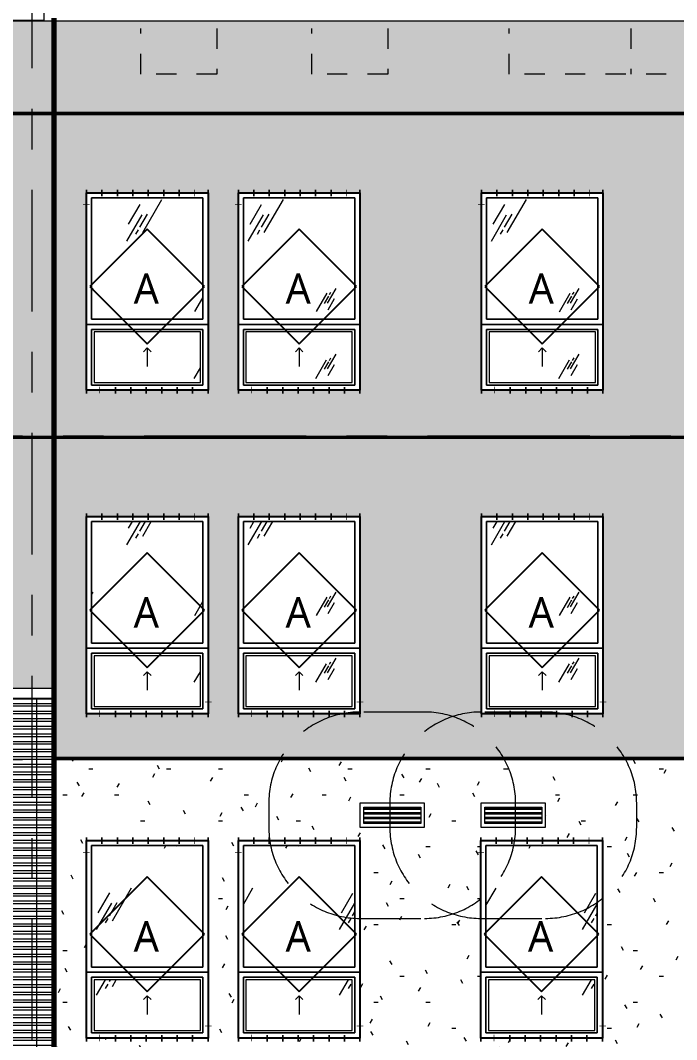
# Model space of a CAD drawing. Header units: inches. Extents: x 6 to 15224, y -733 to 6300.
# Drawn here: x 1717.6 to 1976.8, y 5238.4 to 5640.9 of the extents above; entities that cross this region are included whole.
import ezdxf

# ---------------------------------------------------------------- set-up
doc = ezdxf.new("R2010")
doc.units = ezdxf.units.IN
doc.header["$MEASUREMENT"] = 0
for name, pattern in [('Center 1_2_', [112, 64, -16, 16, -16]), ('Center 3_8_', [96, 48, -16, 16, -16]), ('Dash 1_16_', [16, 8, -8]), ('Dots Space 1_16_', [6, 0, -6]), ('Hidden 3_16_', [36, 24, -12])]:
    doc.linetypes.add(name, pattern=pattern)
for name, color, linetype, lineweight in [('A-DETL', 90, 'Continuous', 13), ('A-FLOR-LEVL', 51, 'Continuous', 13), ('A-GENM', 13, 'Continuous', 18), ('A-GLAZ', 151, 'Continuous', 25), ('A-GLAZ-IDEN', 152, 'Continuous', 25), ('A-GLAZ-SILL', 1, 'Continuous', 18), ('A-WALL', 113, 'Continuous', 25), ('A-WALL-PATT', 111, 'Continuous', 25), ('M-EQPM', 50, 'Continuous', 18), ('M-EQPM-HDLN', 50, 'Hidden 3_16_', 13), ('S-GRID', 1, 'Continuous', 13)]:
    doc.layers.add(name, color=color, linetype=linetype, lineweight=lineweight)
doc.styles.add('Open Sans_5', font='OpenSans-Regular.ttf', dxfattribs={"height": 12})
pattern_1 = [(0, (3669.645, 0), (40.96, 10.24), [1.69, -29.03, 1.69, -29.03, -163.84]), (0, (3669.645, 0), (40.96, 10.24), [-61.44, 1.69, -59.75, 1.69, -29.03, -71.68]), (0, (3669.645, 0), (40.96, 10.24), [-153.6, 1.69, -18.79, 1.69, -49.51]), (120, (3685.005, 5.12), (-29.3481, 30.3524), [1.69, -29.03, 1.69, -29.03, -163.84]), (120, (3685.005, 5.12), (-29.3481, 30.3524), [-61.44, 1.69, -59.75, 1.69, -29.03, -71.68]), (120, (3685.005, 5.12), (-29.3481, 30.3524), [-153.6, 1.69, -18.79, 1.69, -49.51]), (240, (3690.125, 25.6), (-11.6119, -40.5924), [1.69, -29.03, 1.69, -29.03, -163.84]), (240, (3690.125, 25.6), (-11.6119, -40.5924), [-61.44, 1.69, -59.75, 1.69, -29.03, -71.68]), (240, (3690.125, 25.6), (-11.6119, -40.5924), [-153.6, 1.69, -18.79, 1.69, -49.51])]
pattern_2 = [(0, (3669.6447, 0), (5.12, 1.28), [0.16896, -3.671, 0.16896, -3.671, -20.48]), (0, (3669.6447, 0), (5.12, 1.28), [-7.68, 0.16896, -7.511, 0.16896, -3.671, -8.96]), (0, (3669.6447, 0), (5.12, 1.28), [-19.2, 0.16896, -2.391, 0.16896, -6.231]), (120, (3671.5647, 0.64), (-3.66851252, 3.79405007), [0.16896, -3.671, 0.16896, -3.671, -20.48]), (120, (3671.5647, 0.64), (-3.66851252, 3.79405007), [-7.68, 0.16896, -7.511, 0.16896, -3.671, -8.96]), (120, (3671.5647, 0.64), (-3.66851252, 3.79405007), [-19.2, 0.16896, -2.391, 0.16896, -6.231]), (240, (3672.2047, 3.2), (-1.45148748, -5.07405007), [0.16896, -3.671, 0.16896, -3.671, -20.48]), (240, (3672.2047, 3.2), (-1.45148748, -5.07405007), [-7.68, 0.16896, -7.511, 0.16896, -3.671, -8.96]), (240, (3672.2047, 3.2), (-1.45148748, -5.07405007), [-19.2, 0.16896, -2.391, 0.16896, -6.231])]

# ---------------------------------------------------------------- blocks, each defined once
blk = doc.blocks.new('1-2 WD Adaptive - 4-0_x6_-6_-12420703-WEST ELEVATION')
at = {"layer": 'A-GLAZ', "lineweight": 13}
h = blk.add_hatch(dxfattribs=at)
h.set_pattern_fill('FP_20', color=256, style=0, pattern_type=2)
h.set_pattern_definition([(59.808, (-3088.003, 5560.681), (144.0017, 239.99866), [9, -754.581]), (59.808, (-3088.737, 5554.068), (144.0017, 239.99866), [12, -751.581]), (59.808, (-3083.552, 5559.498), (144.0017, 239.99866), [6, -757.581]), (59.808, (-3085.141, 5556.719), (144.0017, 239.99866), [2, -761.581]), (59.808, (-3082.446, 5557.473), (144.0017, 239.99866), [15, -748.581]), (59.808, (-3057.028, 5527.279), (144.0017, 239.99866), [5.063, -758.519]), (59.808, (-3057.469, 5529.543), (144.0017, 239.99866), [6.75, -756.831]), (59.808, (-3058.678, 5529.4), (144.0017, 239.99866), [3.375, -760.206]), (59.808, (-3056.647, 5532.904), (144.0017, 239.99866), [1.125, -762.456]), (59.808, (-3061.861, 5526.172), (144.0017, 239.99866), [8.437, -755.144])])
h.paths.add_polyline_path([(-3092.03, 5522.87), (-3073.5, 5522.87), (-3073.5, 5570.87), (-3117.5, 5570.87), (-3117.5, 5522.87)])
at = {"layer": 'A-GLAZ-SILL', "lineweight": 13}
h = blk.add_hatch(dxfattribs=at)
h.set_pattern_fill('FP_19', color=256, style=0, pattern_type=2)
h.set_pattern_definition([(59.808, (-3088.003, 5534.681), (144.0017, 239.99866), [9, -754.581]), (59.808, (-3088.737, 5528.068), (144.0017, 239.99866), [12, -751.581]), (59.808, (-3083.552, 5533.498), (144.0017, 239.99866), [6, -757.581]), (59.808, (-3085.141, 5530.719), (144.0017, 239.99866), [2, -761.581]), (59.808, (-3082.446, 5531.473), (144.0017, 239.99866), [15, -748.581]), (59.808, (-3057.028, 5501.279), (144.0017, 239.99866), [5.063, -758.519]), (59.808, (-3057.469, 5503.543), (144.0017, 239.99866), [6.75, -756.831]), (59.808, (-3058.678, 5503.4), (144.0017, 239.99866), [3.375, -760.206]), (59.808, (-3056.647, 5506.904), (144.0017, 239.99866), [1.125, -762.456]), (59.808, (-3061.861, 5500.172), (144.0017, 239.99866), [8.438, -755.144])])
h.paths.add_polyline_path([(-3096.5, 5497.87), (-3074.5, 5497.87), (-3074.5, 5517.87), (-3116.5, 5517.87), (-3116.5, 5497.87)])
at = {"layer": 'A-GLAZ', "lineweight": 13}
for p, q in [((-3119.5, 5572.87), (-3071.5, 5572.87)), ((-3119.5, 5494.87), (-3119.5, 5572.87)), ((-3071.5, 5572.87), (-3071.5, 5494.87)), ((-3073.5, 5570.87), (-3117.5, 5570.87)), ((-3117.5, 5570.87), (-3117.5, 5522.87)), ((-3073.5, 5522.87), (-3073.5, 5570.87)), ((-3119.5, 5520.87), (-3071.5, 5520.87)), ((-3071.5, 5520.87), (-3119.5, 5520.87)), ((-3117.5, 5522.87), (-3073.5, 5522.87)), ((-3073.5, 5518.87), (-3117.5, 5518.87)), ((-3117.5, 5518.87), (-3117.5, 5496.87)), ((-3073.5, 5496.87), (-3073.5, 5518.87)), ((-3117.5, 5496.87), (-3073.5, 5496.87)), ((-3071.5, 5494.87), (-3119.5, 5494.87))]:
    blk.add_line(p, q, dxfattribs=at)
at = {"layer": 'A-GLAZ', "linetype": 'Hidden 3_16_', "lineweight": 13}
for q in [(-3097, 5510.04), (-3094, 5510.04), (-3095.5, 5504.21)]:
    blk.add_line((-3095.5, 5511.54), q, dxfattribs=at)
at = {"layer": 'A-GLAZ-SILL'}
for p, q in [((-3117.5, 5570.87), (-3073.5, 5570.87)), ((-3117.5, 5522.87), (-3117.5, 5570.87)), ((-3073.5, 5570.87), (-3117.5, 5570.87)), ((-3117.5, 5570.87), (-3117.5, 5522.87)), ((-3073.5, 5570.87), (-3073.5, 5522.87)), ((-3073.5, 5522.87), (-3073.5, 5570.87)), ((-3073.5, 5522.87), (-3117.5, 5522.87)), ((-3117.5, 5522.87), (-3073.5, 5522.87)), ((-3117.5, 5518.87), (-3073.5, 5518.87)), ((-3117.5, 5496.87), (-3117.5, 5518.87)), ((-3073.5, 5518.87), (-3117.5, 5518.87)), ((-3117.5, 5518.87), (-3117.5, 5496.87)), ((-3074.5, 5517.87), (-3116.5, 5517.87)), ((-3116.5, 5517.87), (-3116.5, 5497.87)), ((-3074.5, 5497.87), (-3074.5, 5517.87)), ((-3073.5, 5518.87), (-3073.5, 5496.87)), ((-3073.5, 5496.87), (-3073.5, 5518.87)), ((-3073.5, 5496.87), (-3117.5, 5496.87)), ((-3117.5, 5496.87), (-3073.5, 5496.87)), ((-3116.5, 5497.87), (-3074.5, 5497.87))]:
    blk.add_line(p, q, dxfattribs=at)
blk = doc.blocks.new('1-2 WD Adaptive - 4-0_x6_-6_-12420691-WEST ELEVATION')
at = {"layer": 'A-GLAZ', "lineweight": 13}
h = blk.add_hatch(dxfattribs=at)
h.set_pattern_fill('FP_25', color=256, style=0, pattern_type=2)
h.set_pattern_definition([(59.808, (-3436.003, 5168.806), (144.0017, 239.99866), [9, -754.581]), (59.808, (-3436.737, 5162.193), (144.0017, 239.99866), [12, -751.581]), (59.808, (-3431.552, 5167.623), (144.0017, 239.99866), [6, -757.581]), (59.808, (-3433.141, 5164.844), (144.0017, 239.99866), [2, -761.581]), (59.808, (-3430.446, 5165.598), (144.0017, 239.99866), [15, -748.581]), (59.808, (-3405.028, 5135.404), (144.0017, 239.99866), [5.063, -758.519]), (59.808, (-3405.469, 5137.668), (144.0017, 239.99866), [6.75, -756.831]), (59.808, (-3406.678, 5137.525), (144.0017, 239.99866), [3.375, -760.206]), (59.808, (-3404.647, 5141.029), (144.0017, 239.99866), [1.125, -762.456]), (59.808, (-3409.861, 5134.297), (144.0017, 239.99866), [8.437, -755.144])])
h.paths.add_polyline_path([(-3426.89, 5131), (-3421.5, 5131), (-3421.5, 5179), (-3465.5, 5179), (-3465.5, 5131), (-3460.37, 5131)])
at = {"layer": 'A-GLAZ-SILL', "lineweight": 13}
h = blk.add_hatch(dxfattribs=at)
h.set_pattern_fill('FP_24', color=256, style=0, pattern_type=2)
h.set_pattern_definition([(59.808, (-3436.003, 5142.806), (144.0017, 239.99866), [9, -754.581]), (59.808, (-3436.737, 5136.193), (144.0017, 239.99866), [12, -751.581]), (59.808, (-3431.552, 5141.623), (144.0017, 239.99866), [6, -757.581]), (59.808, (-3433.141, 5138.844), (144.0017, 239.99866), [2, -761.581]), (59.808, (-3430.446, 5139.598), (144.0017, 239.99866), [15, -748.581]), (59.808, (-3405.028, 5109.404), (144.0017, 239.99866), [5.063, -758.519]), (59.808, (-3405.469, 5111.668), (144.0017, 239.99866), [6.75, -756.831]), (59.808, (-3406.678, 5111.525), (144.0017, 239.99866), [3.375, -760.206]), (59.808, (-3404.647, 5115.029), (144.0017, 239.99866), [1.125, -762.456]), (59.808, (-3409.861, 5108.297), (144.0017, 239.99866), [8.438, -755.144])])
h.paths.add_polyline_path([(-3460.37, 5106), (-3422.5, 5106), (-3422.5, 5126), (-3464.5, 5126), (-3464.5, 5106)])
at = {"layer": 'A-GLAZ', "lineweight": 13}
for p, q in [((-3467.5, 5181), (-3419.5, 5181)), ((-3467.5, 5103), (-3467.5, 5181)), ((-3419.5, 5181), (-3419.5, 5103)), ((-3421.5, 5179), (-3465.5, 5179)), ((-3465.5, 5179), (-3465.5, 5131)), ((-3421.5, 5131), (-3421.5, 5179)), ((-3467.5, 5129), (-3419.5, 5129)), ((-3419.5, 5129), (-3467.5, 5129)), ((-3465.5, 5131), (-3421.5, 5131)), ((-3421.5, 5127), (-3465.5, 5127)), ((-3465.5, 5127), (-3465.5, 5105)), ((-3421.5, 5105), (-3421.5, 5127)), ((-3465.5, 5105), (-3421.5, 5105)), ((-3419.5, 5103), (-3467.5, 5103))]:
    blk.add_line(p, q, dxfattribs=at)
at = {"layer": 'A-GLAZ', "linetype": 'Hidden 3_16_', "lineweight": 13}
for q in [(-3445, 5118.17), (-3442, 5118.17), (-3443.5, 5112.33)]:
    blk.add_line((-3443.5, 5119.67), q, dxfattribs=at)
at = {"layer": 'A-GLAZ-SILL'}
for p, q in [((-3465.5, 5179), (-3421.5, 5179)), ((-3465.5, 5131), (-3465.5, 5179)), ((-3421.5, 5179), (-3465.5, 5179)), ((-3465.5, 5179), (-3465.5, 5131)), ((-3421.5, 5179), (-3421.5, 5131)), ((-3421.5, 5131), (-3421.5, 5179)), ((-3421.5, 5131), (-3465.5, 5131)), ((-3465.5, 5131), (-3421.5, 5131)), ((-3465.5, 5127), (-3421.5, 5127)), ((-3465.5, 5105), (-3465.5, 5127)), ((-3421.5, 5127), (-3465.5, 5127)), ((-3465.5, 5127), (-3465.5, 5105)), ((-3422.5, 5126), (-3464.5, 5126)), ((-3464.5, 5126), (-3464.5, 5106)), ((-3422.5, 5106), (-3422.5, 5126)), ((-3421.5, 5127), (-3421.5, 5105)), ((-3421.5, 5105), (-3421.5, 5127)), ((-3421.5, 5105), (-3465.5, 5105)), ((-3465.5, 5105), (-3421.5, 5105)), ((-3464.5, 5106), (-3422.5, 5106))]:
    blk.add_line(p, q, dxfattribs=at)
blk = doc.blocks.new('ME Louvers w Trim-AM - 24_ x 8_-17810048-WEST ELEVATION')
at = {"layer": 'A-GENM', "lineweight": 13}
for p, q in [((-3418, 5329.75), (-3395.5, 5329.75)), ((-3418, 5329.43), (-3395.5, 5329.43)), ((-3418, 5328.05), (-3395.5, 5328.05)), ((-3418, 5327.95), (-3395.5, 5327.95)), ((-3418, 5327.9), (-3395.5, 5327.9)), ((-3418, 5327.58), (-3395.5, 5327.58)), ((-3418, 5326.2), (-3395.5, 5326.2)), ((-3418, 5326.1), (-3395.5, 5326.1)), ((-3418, 5326.05), (-3395.5, 5326.05)), ((-3418, 5325.73), (-3395.5, 5325.73)), ((-3418, 5324.35), (-3395.5, 5324.35)), ((-3418, 5324.25), (-3395.5, 5324.25))]:
    blk.add_line(p, q, dxfattribs=at)
at = {"layer": 'M-EQPM'}
for p, q in [((-3394, 5331.75), (-3419.5, 5331.75)), ((-3419.5, 5331.75), (-3419.5, 5322.25)), ((-3418, 5323.75), (-3418, 5330.25)), ((-3418, 5330.25), (-3395.5, 5330.25)), ((-3395.5, 5330.25), (-3395.5, 5323.75)), ((-3394, 5322.25), (-3394, 5331.75)), ((-3419.5, 5322.25), (-3394, 5322.25)), ((-3395.5, 5323.75), (-3418, 5323.75))]:
    blk.add_line(p, q, dxfattribs=at)
at = {"layer": 'M-EQPM-HDLN'}
for p, q in [((-3394, 5367.75), (-3419.5, 5367.75)), ((-3455.5, 5331.75), (-3455.5, 5322.25)), ((-3358, 5322.25), (-3358, 5331.75)), ((-3419.5, 5286.25), (-3394, 5286.25))]:
    blk.add_line(p, q, dxfattribs=at)
for centre, start, end in [((-3419.5, 5331.75), 90, 180), ((-3394, 5331.75), 0, 90), ((-3419.5, 5322.25), 180, 270), ((-3394, 5322.25), 270, 0)]:
    blk.add_arc(centre, 36, start, end, dxfattribs=at)
blk = doc.blocks.new('ME Louvers w Trim-AM - 24_ x 8_-17809685-WEST ELEVATION')
at = {"layer": 'A-GENM', "lineweight": 13}
for p, q in [((-3370.19, 5329.75), (-3347.69, 5329.75)), ((-3370.19, 5329.43), (-3347.69, 5329.43)), ((-3370.19, 5328.05), (-3347.69, 5328.05)), ((-3370.19, 5327.95), (-3347.69, 5327.95)), ((-3370.19, 5327.9), (-3347.69, 5327.9)), ((-3370.19, 5327.58), (-3347.69, 5327.58)), ((-3370.19, 5326.2), (-3347.69, 5326.2)), ((-3370.19, 5326.1), (-3347.69, 5326.1)), ((-3370.19, 5326.05), (-3347.69, 5326.05)), ((-3370.19, 5325.73), (-3347.69, 5325.73)), ((-3370.19, 5324.35), (-3347.69, 5324.35)), ((-3370.19, 5324.25), (-3347.69, 5324.25))]:
    blk.add_line(p, q, dxfattribs=at)
at = {"layer": 'M-EQPM'}
for p, q in [((-3346.19, 5331.75), (-3371.69, 5331.75)), ((-3371.69, 5331.75), (-3371.69, 5322.25)), ((-3370.19, 5323.75), (-3370.19, 5330.25)), ((-3370.19, 5330.25), (-3347.69, 5330.25)), ((-3347.69, 5330.25), (-3347.69, 5323.75)), ((-3346.19, 5322.25), (-3346.19, 5331.75)), ((-3371.69, 5322.25), (-3346.19, 5322.25)), ((-3347.69, 5323.75), (-3370.19, 5323.75))]:
    blk.add_line(p, q, dxfattribs=at)
at = {"layer": 'M-EQPM-HDLN'}
for p, q in [((-3346.19, 5367.75), (-3371.69, 5367.75)), ((-3407.69, 5331.75), (-3407.69, 5322.25)), ((-3310.19, 5322.25), (-3310.19, 5331.75)), ((-3371.69, 5286.25), (-3346.19, 5286.25))]:
    blk.add_line(p, q, dxfattribs=at)
for centre, start, end in [((-3371.69, 5331.75), 90, 180), ((-3346.19, 5331.75), 0, 90), ((-3371.69, 5322.25), 180, 270), ((-3346.19, 5322.25), 270, 0)]:
    blk.add_arc(centre, 36, start, end, dxfattribs=at)
blk = doc.blocks.new('TAG Window-AM - Standard-51685-WEST ELEVATION')
at = {"layer": 'A-GLAZ-IDEN'}
for p, q in [((-3095.5, 5558.5), (-3118.13, 5535.88)), ((-3072.87, 5535.88), (-3095.5, 5558.5)), ((-3118.13, 5535.88), (-3095.5, 5513.25)), ((-3095.5, 5513.25), (-3072.87, 5535.88))]:
    blk.add_line(p, q, dxfattribs=at)

msp = doc.modelspace()

# ---------------------------------------------------------------- hatches: boundary and pattern name
at = {"layer": 'A-WALL-PATT', "lineweight": 13}
h = msp.add_hatch(dxfattribs=at)
h.set_pattern_fill('FP_17', color=256, style=0, pattern_type=2)
h.set_pattern_definition(pattern_2)
h.paths.add_polyline_path([(1727.08270793, 5604.5), (1730.85916239, 5604.5), (1730.85916239, 5640.75), (1445.85916239, 5640.75), (1445.85916239, 5604.5), (1710.33979127, 5604.5)])
h = msp.add_hatch(dxfattribs=at)
h.set_pattern_fill('FP_13', color=256, style=0, pattern_type=2)
h.set_pattern_definition(pattern_1)
h.paths.add_polyline_path([(1730.85916239, 5604.5), (2474.89041239, 5604.5), (2474.89041239, 5640.75), (1730.85916239, 5640.75), (1730.85916239, 5610.97227351)])
h.paths.add_polyline_path([(3518.57479127, 5604.5), (3542.51541239, 5604.5), (3542.51541239, 5640.75), (3351.85916239, 5640.75), (3351.85916239, 5604.5), (3485.08895793, 5604.5)])
h.paths.add_polyline_path([(3351.10916239, 5604.5), (3351.10916239, 5640.75), (2475.64041239, 5640.75), (2475.64041239, 5604.5), (3317.65979127, 5604.5)])
h = msp.add_hatch(dxfattribs=at)
h.set_pattern_fill('FP_17', color=256, style=0, pattern_type=2)
h.set_pattern_definition(pattern_2)
h.paths.add_polyline_path([(1731.85916239, 5603.75), (3543.26541239, 5603.75), (3543.26541239, 5640.75), (3542.51541239, 5640.75), (3542.51541239, 5604.5), (3351.85916239, 5604.5), (3351.85916239, 5640.75), (3351.10916239, 5640.75), (3351.10916239, 5604.5), (2475.64041239, 5604.50075703), (2475.64041239, 5640.75), (2474.89041239, 5640.75), (2474.89041239, 5604.5), (1731.85916239, 5604.5), (1731.85916239, 5603.82233826)])
h = msp.add_hatch(dxfattribs=at)
h.set_pattern_fill('FP_17', color=256, style=0, pattern_type=2)
h.set_pattern_definition(pattern_2)
h.paths.add_polyline_path([(1450.17166239, 5476.625), (1730.85916239, 5476.625), (1730.85916239, 5603.75), (1445.85916239, 5603.75), (1445.85916239, 5476.625)])
h.paths.add_polyline_path([(1518.67166239, 5494.875), (1518.67166239, 5572.875), (1548.67166239, 5572.875), (1548.67166239, 5494.875)])
h.paths.add_polyline_path([(1632.92166239, 5586.125), (1607.42166239, 5586.125), (1607.42166239, 5595.625), (1632.92166239, 5595.625), (1632.92166239, 5586.875)])
h = msp.add_hatch(dxfattribs=at)
h.set_pattern_fill('FP_17', color=256, style=0, pattern_type=2)
h.set_pattern_definition(pattern_2)
h.paths.add_polyline_path([(1730.85916239, 5603.75), (1730.85916239, 5604.5), (1446.85916239, 5604.5), (1446.85916239, 5603.75), (1727.08270793, 5603.75)])
h = msp.add_hatch(dxfattribs=at)
h.set_pattern_fill('FP_13', color=256, style=0, pattern_type=2)
h.set_pattern_definition(pattern_1)
h.paths.add_polyline_path([(2212.62729127, 5476.625), (2474.89041239, 5476.625), (2474.89041239, 5603.75), (1730.85916239, 5603.73139556), (1730.85916239, 5476.625), (2179.14145793, 5476.625)])
h.paths.add_polyline_path([(2513.99979127, 5476.625), (3351.10916239, 5476.625), (3351.10916239, 5603.75), (2475.64041239, 5603.75), (2475.64041239, 5476.625), (2480.51395793, 5476.625)])
h.paths.add_polyline_path([(3418.11729127, 5476.625), (3542.51541239, 5476.625), (3542.51541239, 5603.75), (3351.85916239, 5603.75), (3351.85916239, 5476.625), (3384.63145793, 5476.625)])
h.paths.add_polyline_path([(3255.17166239, 5494.875), (3207.17166239, 5494.875), (3207.17166239, 5572.875), (3255.17166239, 5572.875), (3255.17166239, 5507.58327351)])
h.paths.add_polyline_path([(3267.17166239, 5494.875), (3267.17166239, 5572.875), (3315.17166239, 5572.875), (3315.17166239, 5494.875), (3284.17395793, 5494.875)])
h.paths.add_polyline_path([(2547.17166239, 5494.875), (2499.17166239, 5494.875), (2499.17166239, 5572.875), (2547.17166239, 5572.875), (2547.17166239, 5503.96836687)])
h.paths.add_polyline_path([(2607.17166239, 5494.875), (2607.17166239, 5572.875), (2655.17166239, 5572.875), (2655.17166239, 5494.875), (2614.45729127, 5494.875)])
h.paths.add_polyline_path([(2283.17166239, 5494.875), (2235.17166239, 5494.875), (2235.17166239, 5572.875), (2283.17166239, 5572.875), (2283.17166239, 5496.09357068)])
h.paths.add_polyline_path([(2714.91479127, 5494.875), (2667.17166239, 5494.875), (2667.17166239, 5572.875), (2715.17166239, 5572.875), (2715.17166239, 5494.875)])
h.paths.add_polyline_path([(1947.67166239, 5494.875), (1899.67166239, 5494.875), (1899.67166239, 5572.875), (1947.67166239, 5572.875), (1947.67166239, 5507.58327351)])
h.paths.add_polyline_path([(2403.17166239, 5494.875), (2403.17166239, 5572.875), (2451.17166239, 5572.875), (2451.17166239, 5494.875), (2413.54229127, 5494.875)])
h.paths.add_polyline_path([(2343.17166239, 5494.875), (2295.17166239, 5494.875), (2295.17166239, 5572.875), (2343.17166239, 5572.875), (2343.17166239, 5507.58327351)])
h.paths.add_polyline_path([(1777.31145793, 5494.875), (1743.67166239, 5494.875), (1743.67166239, 5572.875), (1791.67166239, 5572.875), (1791.67166239, 5494.875)])
h.paths.add_polyline_path([(2775.17166239, 5494.875), (2775.17166239, 5572.875), (2823.17166239, 5572.875), (2823.17166239, 5494.875), (2781.88645793, 5494.875)])
h.paths.add_polyline_path([(1851.67166239, 5494.875), (1803.67166239, 5494.875), (1803.67166239, 5572.875), (1851.67166239, 5572.875), (1851.67166239, 5494.98074363)])
h.paths.add_polyline_path([(3087.67166239, 5494.875), (3087.67166239, 5572.875), (3135.67166239, 5572.875), (3135.67166239, 5494.875), (3116.74479127, 5494.875)])
h.paths.add_polyline_path([(2914.10916239, 5494.875), (2895.67166239, 5494.875), (2895.67166239, 5572.875), (2943.67166239, 5572.875), (2943.67166239, 5494.875), (2915.82979127, 5494.875)])
h.paths.add_polyline_path([(3483.17166239, 5494.875), (3483.17166239, 5572.875), (3531.17166239, 5572.875), (3531.17166239, 5494.875), (3485.08895793, 5494.875)])
h.paths.add_polyline_path([(3418.11729127, 5494.875), (3387.17166239, 5494.875), (3387.17166239, 5572.875), (3435.17166239, 5572.875), (3435.17166239, 5494.875)])
h.paths.add_polyline_path([(3039.67166239, 5494.875), (2991.67166239, 5494.875), (2991.67166239, 5572.875), (3039.67166239, 5572.875), (3039.67166239, 5501.43561709)])
h.paths.add_polyline_path([(1983.67166239, 5494.875), (1983.67166239, 5572.875), (2031.67166239, 5572.875), (2031.67166239, 5494.875)])
h.paths.add_polyline_path([(2091.67166239, 5494.875), (2091.67166239, 5572.875), (2139.67166239, 5572.875), (2139.67166239, 5494.875), (2112.16979127, 5494.875)])
h.paths.add_polyline_path([(2199.67166239, 5494.875), (2151.67166239, 5494.875), (2151.67166239, 5572.875), (2199.67166239, 5572.875), (2199.67166239, 5507.58327351)])
h = msp.add_hatch(dxfattribs=at)
h.set_pattern_fill('FP_17', color=256, style=0, pattern_type=2)
h.set_pattern_definition(pattern_2)
h.paths.add_polyline_path([(1733.17166239, 5475.875), (3543.26541239, 5475.875), (3543.26541239, 5603.75), (3542.51541239, 5603.75), (3542.51541239, 5476.625), (3351.85916239, 5476.625), (3351.85916239, 5603.75), (3351.10916239, 5603.75), (3351.10916239, 5476.625), (2475.64041239, 5476.62575703), (2475.64041239, 5603.75), (2474.89041239, 5603.75), (2474.89041239, 5476.625), (1731.85916239, 5476.625), (1731.85916239, 5475.875), (1733.06088395, 5475.875)])
h = msp.add_hatch(dxfattribs=at)
h.set_pattern_fill('FP_17', color=256, style=0, pattern_type=2)
h.set_pattern_definition(pattern_2)
h.paths.add_polyline_path([(1488.85916239, 5377), (1488.85916239, 5445), (1548.85916239, 5445), (1548.85916239, 5377), (1730.85916239, 5377), (1730.85916239, 5475.875), (1445.85916239, 5475.875), (1445.85916239, 5377), (1458.40082906, 5377)])
h.paths.add_polyline_path([(1608.92166239, 5458.25), (1607.42166239, 5458.25), (1607.42166239, 5467.75), (1632.92166239, 5467.75), (1632.92166239, 5458.25), (1631.42166239, 5458.25)])
h = msp.add_hatch(dxfattribs=at)
h.set_pattern_fill('FP_17', color=256, style=0, pattern_type=2)
h.set_pattern_definition(pattern_2)
h.paths.add_polyline_path([(1730.85916239, 5475.875), (1730.85916239, 5476.625), (1446.85916239, 5476.625), (1446.85916239, 5475.875), (1727.08270793, 5475.875)])
h = msp.add_hatch(dxfattribs=at)
h.set_pattern_fill('FP_13', color=256, style=0, pattern_type=2)
h.set_pattern_definition(pattern_1)
h.paths.add_polyline_path([(1730.85916239, 5349.75), (2384.04666239, 5349.75), (2384.04666239, 5377), (2403.17166239, 5377), (2403.17166239, 5445), (2451.17166239, 5445), (2451.17166239, 5377), (2474.89041239, 5377), (2474.89041239, 5475.875), (1730.85916239, 5475.875), (1730.85916239, 5352.49977351)])
h.paths.add_polyline_path([(2139.67166239, 5367), (2091.67166239, 5367), (2091.67166239, 5445), (2139.67166239, 5445), (2139.67166239, 5369.73127351)])
h.paths.add_polyline_path([(2274.35916239, 5367), (2235.17166239, 5367), (2235.17166239, 5445), (2283.17166239, 5445), (2283.17166239, 5367), (2279.59895793, 5367)])
h.paths.add_polyline_path([(1851.67166239, 5367), (1803.67166239, 5367), (1803.67166239, 5445), (1851.67166239, 5445), (1851.67166239, 5367.10574363)])
h.paths.add_polyline_path([(1777.31145793, 5367), (1743.67166239, 5367), (1743.67166239, 5445), (1791.67166239, 5445), (1791.67166239, 5367)])
h.paths.add_polyline_path([(1911.25479127, 5367), (1899.67166239, 5367), (1899.67166239, 5445), (1947.67166239, 5445), (1947.67166239, 5367), (1944.7406246, 5367)])
h.paths.add_polyline_path([(2295.17166239, 5367), (2295.17166239, 5445), (2343.17166239, 5445), (2343.17166239, 5367), (2296.3418746, 5367)])
h.paths.add_polyline_path([(2151.67166239, 5367), (2151.67166239, 5445), (2199.67166239, 5445), (2199.67166239, 5367), (2179.14145793, 5367)])
h.paths.add_polyline_path([(1983.67166239, 5367), (1983.67166239, 5445), (2031.67166239, 5445), (2031.67166239, 5367)])
h.paths.add_polyline_path([(3387.17166239, 5377), (3387.17166239, 5445), (3435.17166239, 5445), (3435.17166239, 5377), (3483.17166239, 5377), (3483.17166239, 5445), (3531.17166239, 5445), (3531.17166239, 5377), (3542.51541239, 5377), (3542.51541239, 5475.875), (3351.85916239, 5475.875), (3351.85916239, 5377), (3384.63145793, 5377)])
h.paths.add_polyline_path([(2848.8581246, 5377), (2895.67166239, 5377), (2895.67166239, 5445), (2943.67166239, 5445), (2943.67166239, 5377), (2991.67166239, 5377), (2991.67166239, 5445), (3039.67166239, 5445), (3039.67166239, 5377), (3087.67166239, 5377), (3087.67166239, 5445), (3135.67166239, 5445), (3135.67166239, 5377), (3207.17166239, 5377), (3207.17166239, 5445), (3255.17166239, 5445), (3255.17166239, 5377), (3267.17166239, 5377), (3267.17166239, 5445), (3315.17166239, 5445), (3315.17166239, 5377), (3351.10916239, 5377), (3351.10916239, 5475.875), (2475.64041239, 5475.875), (2475.64041239, 5377), (2499.17166239, 5377), (2499.17166239, 5445), (2547.17166239, 5445), (2547.17166239, 5377), (2607.17166239, 5377), (2607.17166239, 5445), (2655.17166239, 5445), (2655.17166239, 5377), (2667.17166239, 5377), (2667.17166239, 5445), (2715.17166239, 5445), (2715.17166239, 5377), (2775.17166239, 5377), (2775.17166239, 5445), (2823.17166239, 5445), (2823.17166239, 5377), (2848.04666239, 5377)])
h.paths.add_polyline_path([(2580.97145793, 5458.25), (2564.42166239, 5458.25), (2564.42166239, 5467.75), (2589.92166239, 5467.75), (2589.92166239, 5458.25), (2586.92166239, 5458.25)])
h.paths.add_polyline_path([(3183.71645793, 5458.25), (3158.67166239, 5458.25), (3158.67166239, 5467.75), (3184.17166239, 5467.75), (3184.17166239, 5458.25)])
h.paths.add_polyline_path([(2850.00648382, 5458.25), (2846.67166239, 5458.25), (2846.67166239, 5467.75), (2872.17166239, 5467.75), (2872.17166239, 5458.25), (2865.60104127, 5458.25)])
h.paths.add_polyline_path([(2732.42166239, 5458.25), (2732.42166239, 5467.75), (2757.92166239, 5467.75), (2757.92166239, 5458.25), (2733.92166239, 5458.25)])
h.paths.add_polyline_path([(2073.67166239, 5458.25), (2048.92166239, 5458.25), (2048.92166239, 5467.75), (2074.42166239, 5467.75), (2074.42166239, 5458.25)])
h.paths.add_polyline_path([(2380.05645793, 5458.25), (2360.42166239, 5458.25), (2360.42166239, 5467.75), (2385.92166239, 5467.75), (2385.92166239, 5458.25), (2382.92166239, 5458.25)])
h = msp.add_hatch(dxfattribs=at)
h.set_pattern_fill('FP_17', color=256, style=0, pattern_type=2)
h.set_pattern_definition(pattern_2)
h.paths.add_polyline_path([(2313.08479127, 5349), (2384.04666239, 5349), (2384.04666239, 5349.75), (1731.85916239, 5349.75), (1731.85916239, 5349), (2279.59895793, 5349)])
h.paths.add_polyline_path([(3351.69712077, 5377), (3351.85916239, 5377), (3351.85916239, 5475.875), (3351.10916239, 5475.875), (3351.10916239, 5377)])
h.paths.add_polyline_path([(2475.64041239, 5377), (2475.64041239, 5475.875), (2474.89041239, 5475.875), (2474.89041239, 5377), (2475.05245402, 5377)])
h.paths.add_polyline_path([(3542.51541239, 5377), (3543.26541239, 5377), (3543.26541239, 5475.875), (3542.51541239, 5475.875), (3542.51541239, 5404.19427351)])
h = msp.add_hatch(dxfattribs=at)
h.set_pattern_fill('FP_18', color=256, style=0, pattern_type=2)
h.set_pattern_definition([(180, (1772.078, 5221), (-2e-15, -18), [36, 0]), (180, (1772.078, 5239), (-2e-15, -18), [36, 0]), (180, (1772.078, 5236), (-2e-15, -18), [36, 0]), (180, (1772.078, 5233), (-2e-15, -18), [36, 0]), (180, (1772.078, 5230), (-2e-15, -18), [36, 0]), (180, (1772.078, 5227), (-2e-15, -18), [36, 0]), (180, (1772.078, 5224), (-2e-15, -18), [36, 0]), (90, (1736.078, 5221), (-36, 2e-15), [18, 0]), (90, (1748.078, 5221), (-36, 2e-15), [18, 0]), (90, (1760.078, 5221), (-36, 2e-15), [18, 0]), (90, (1772.078, 5221), (-36, 2e-15), [18, 0]), (180, (1772.078, 5238), (-2e-15, -18), [36, 0]), (180, (1772.078, 5235), (-2e-15, -18), [36, 0]), (180, (1772.078, 5232), (-2e-15, -18), [36, 0]), (180, (1772.078, 5229), (-2e-15, -18), [36, 0]), (180, (1772.078, 5226), (-2e-15, -18), [36, 0]), (180, (1772.078, 5223), (-2e-15, -18), [36, 0])])
h.paths.add_polyline_path([(1727.08270793, 5221), (1730.85916239, 5221), (1730.85916239, 5373), (1415.17166239, 5373), (1415.17166239, 5352.20472597), (1475.04666239, 5354.10702939), (1614.98416239, 5354.10702939), (1689.17166239, 5351.75), (1689.17166239, 5237), (1705.92166239, 5237), (1705.92166239, 5229), (1689.17166239, 5229), (1689.17166239, 5221), (1723.29666239, 5221)])
h = msp.add_hatch(dxfattribs=at)
h.set_pattern_fill('FP_13', color=256, style=0, pattern_type=2)
h.set_pattern_definition(pattern_1)
h.paths.add_polyline_path([(1730.85916239, 5221.75), (2384.04666239, 5221.75), (2384.04666239, 5349), (1730.85916239, 5349), (1730.85916239, 5223.26352351)])
h.paths.add_polyline_path([(2128.91270793, 5239), (2091.42166239, 5239), (2091.42166239, 5317), (2139.42166239, 5317), (2139.42166239, 5239)])
h.paths.add_polyline_path([(2031.42166239, 5239), (1983.42166239, 5239), (1983.42166239, 5317), (2031.42166239, 5317), (2031.42166239, 5243.1704918)])
h.paths.add_polyline_path([(1944.7406246, 5239), (1899.42166239, 5239), (1899.42166239, 5317), (1947.42166239, 5317), (1947.42166239, 5239)])
h.paths.add_polyline_path([(2151.42166239, 5239), (2151.42166239, 5317), (2199.42166239, 5317), (2199.42166239, 5239), (2179.14145793, 5239)])
h.paths.add_polyline_path([(1844.2831246, 5239), (1803.67166239, 5239), (1803.67166239, 5317), (1851.67166239, 5317), (1851.67166239, 5239)])
h.paths.add_polyline_path([(2246.1131246, 5239), (2235.42166239, 5239), (2235.42166239, 5317), (2283.42166239, 5317), (2283.42166239, 5239), (2279.59895793, 5239)])
h.paths.add_polyline_path([(2295.42166239, 5239), (2295.42166239, 5317), (2343.42166239, 5317), (2343.42166239, 5239), (2312.95291239, 5239)])
h.paths.add_polyline_path([(1743.8256246, 5239), (1743.67166239, 5239), (1743.67166239, 5317), (1791.67166239, 5317), (1791.67166239, 5239), (1777.31145793, 5239)])
h.paths.add_polyline_path([(2235.42166239, 5322.25), (2235.42166239, 5331.75), (2260.92166239, 5331.75), (2260.92166239, 5322.25), (2236.07791239, 5322.25)])
h.paths.add_polyline_path([(2177.76541239, 5322.25), (2173.92166239, 5322.25), (2173.92166239, 5331.75), (2199.42166239, 5331.75), (2199.42166239, 5322.25), (2179.14145793, 5322.25)])
h.paths.add_polyline_path([(1852.32791239, 5322.25), (1851.67166239, 5322.25), (1851.67166239, 5331.75), (1877.17166239, 5331.75), (1877.17166239, 5322.25), (1852.42166239, 5322.25)])
h.paths.add_polyline_path([(1919.55447489, 5322.25), (1899.48416239, 5322.25), (1899.48416239, 5331.75), (1924.98416239, 5331.75), (1924.98416239, 5322.25), (1919.6262496, 5322.25)])

# ---------------------------------------------------------------- linework, layer by layer
at = {"layer": 'A-DETL', "lineweight": 70}
msp.add_line((1730.85916239, 5109), (1730.85916239, 5641.75), dxfattribs=at)
at = {"layer": 'A-DETL', "linetype": 'Dash 1_16_'}
for p, q in [((1765.17166239, 5619.75), (1765.17166239, 5637.75)), ((1795.17166239, 5637.75), (1795.17166239, 5619.75)), ((1832.67166239, 5619.75), (1832.67166239, 5637.75)), ((1862.67166239, 5637.75), (1862.67166239, 5619.75)), ((1910.67166239, 5619.75), (1910.67166239, 5637.75)), ((1958.67166239, 5637.75), (1958.67166239, 5619.75)), ((1795.17166239, 5619.75), (1765.17166239, 5619.75)), ((1862.67166239, 5619.75), (1832.67166239, 5619.75)), ((1988.67166239, 5619.75), (1910.67166239, 5619.75))]:
    msp.add_line(p, q, dxfattribs=at)
at = {"layer": 'A-DETL', "linetype": 'Dots Space 1_16_', "lineweight": 100}
for p, q in [((1743.67166239, 5572.875), (1791.67166239, 5572.875)), ((1743.67166239, 5494.875), (1743.67166239, 5572.875)), ((1791.67166239, 5572.875), (1791.67166239, 5494.875)), ((1803.67166239, 5572.875), (1851.67166239, 5572.875)), ((1803.67166239, 5494.875), (1803.67166239, 5572.875)), ((1851.67166239, 5572.875), (1851.67166239, 5494.875)), ((1899.67166239, 5572.875), (1947.67166239, 5572.875)), ((1899.67166239, 5494.875), (1899.67166239, 5572.875)), ((1947.67166239, 5572.875), (1947.67166239, 5494.875)), ((1791.67166239, 5494.875), (1743.67166239, 5494.875)), ((1851.67166239, 5494.875), (1803.67166239, 5494.875)), ((1947.67166239, 5494.875), (1899.67166239, 5494.875)), ((1743.67166239, 5445), (1791.67166239, 5445)), ((1743.67166239, 5367), (1743.67166239, 5445)), ((1791.67166239, 5445), (1791.67166239, 5367)), ((1803.67166239, 5445), (1851.67166239, 5445)), ((1803.67166239, 5367), (1803.67166239, 5445)), ((1851.67166239, 5445), (1851.67166239, 5367)), ((1899.67166239, 5445), (1947.67166239, 5445)), ((1899.67166239, 5367), (1899.67166239, 5445)), ((1947.67166239, 5445), (1947.67166239, 5367)), ((1791.67166239, 5367), (1743.67166239, 5367)), ((1851.67166239, 5367), (1803.67166239, 5367)), ((1947.67166239, 5367), (1899.67166239, 5367)), ((1743.67166239, 5317), (1791.67166239, 5317)), ((1743.67166239, 5239), (1743.67166239, 5317)), ((1791.67166239, 5317), (1791.67166239, 5239)), ((1803.67166239, 5317), (1851.67166239, 5317)), ((1803.67166239, 5239), (1803.67166239, 5317)), ((1851.67166239, 5317), (1851.67166239, 5239)), ((1899.42166239, 5317), (1947.42166239, 5317)), ((1899.42166239, 5239), (1899.42166239, 5317)), ((1947.42166239, 5317), (1947.42166239, 5239)), ((1791.67166239, 5239), (1743.67166239, 5239)), ((1851.67166239, 5239), (1803.67166239, 5239)), ((1947.42166239, 5239), (1899.42166239, 5239))]:
    msp.add_line(p, q, dxfattribs=at)
at = {"layer": 'A-FLOR-LEVL', "linetype": 'Center 1_2_'}
for p, q in [((1318.4277019, 5604.75), (5455.71284829, 5604.75)), ((1318.4277019, 5476.875), (5455.71284829, 5476.875)), ((1318.4277019, 5349), (5455.71284829, 5349))]:
    msp.add_line(p, q, dxfattribs=at)
at = {"layer": 'A-WALL', "lineweight": 18}
for p, q in [((1726.85916239, 5644.75), (1726.85916239, 5640.75)), ((1726.85916239, 5640.75), (3543.26541239, 5640.75)), ((1730.85916239, 5377), (1415.17166239, 5377))]:
    msp.add_line(p, q, dxfattribs=at)
at = {"layer": 'A-WALL'}
for p, q in [((1726.85916239, 5640.75), (1445.85916239, 5640.75)), ((1730.85916239, 5640.75), (1730.85916239, 5604.5)), ((1445.85916239, 5604.5), (2474.89041239, 5604.5)), ((3351.85916239, 5603.75), (1445.85916239, 5603.75)), ((1730.85916239, 5603.75), (1730.85916239, 5476.625)), ((1731.85916239, 5604.5), (1731.85916239, 5603.75)), ((1743.67166239, 5572.875), (1791.67166239, 5572.875)), ((1743.67166239, 5494.875), (1743.67166239, 5572.875)), ((1791.67166239, 5572.875), (1791.67166239, 5494.875)), ((1803.67166239, 5572.875), (1851.67166239, 5572.875)), ((1803.67166239, 5494.875), (1803.67166239, 5572.875)), ((1851.67166239, 5572.875), (1851.67166239, 5494.875)), ((1899.67166239, 5572.875), (1947.67166239, 5572.875)), ((1899.67166239, 5494.875), (1899.67166239, 5572.875)), ((1947.67166239, 5572.875), (1947.67166239, 5494.875)), ((1791.67166239, 5494.875), (1743.67166239, 5494.875)), ((1851.67166239, 5494.875), (1803.67166239, 5494.875)), ((1947.67166239, 5494.875), (1899.67166239, 5494.875)), ((1445.85916239, 5476.625), (2474.89041239, 5476.625)), ((4245.10916239, 5475.875), (1445.85916239, 5475.875)), ((1730.85916239, 5475.875), (1730.85916239, 5221.75)), ((1731.85916239, 5476.625), (1731.85916239, 5475.875)), ((1743.67166239, 5445), (1791.67166239, 5445)), ((1743.67166239, 5367), (1743.67166239, 5445)), ((1791.67166239, 5445), (1791.67166239, 5367)), ((1803.67166239, 5445), (1851.67166239, 5445)), ((1803.67166239, 5367), (1803.67166239, 5445)), ((1851.67166239, 5445), (1851.67166239, 5367)), ((1899.67166239, 5445), (1947.67166239, 5445)), ((1899.67166239, 5367), (1899.67166239, 5445)), ((1947.67166239, 5445), (1947.67166239, 5367)), ((1730.85916239, 5373), (1415.17166239, 5373)), ((1791.67166239, 5367), (1743.67166239, 5367)), ((1851.67166239, 5367), (1803.67166239, 5367)), ((1947.67166239, 5367), (1899.67166239, 5367)), ((1730.85916239, 5349.75), (2384.04666239, 5349.75)), ((2384.04666239, 5349), (1730.85916239, 5349)), ((1731.85916239, 5349.75), (1731.85916239, 5349)), ((1743.67166239, 5239), (1743.67166239, 5317)), ((1743.67166239, 5317), (1791.67166239, 5317)), ((1791.67166239, 5317), (1791.67166239, 5239)), ((1803.67166239, 5239), (1803.67166239, 5317)), ((1803.67166239, 5317), (1851.67166239, 5317)), ((1851.67166239, 5317), (1851.67166239, 5239)), ((1899.42166239, 5239), (1899.42166239, 5317)), ((1899.42166239, 5317), (1947.42166239, 5317)), ((1947.42166239, 5317), (1947.42166239, 5239)), ((1791.67166239, 5239), (1743.67166239, 5239)), ((1851.67166239, 5239), (1803.67166239, 5239)), ((1947.42166239, 5239), (1899.42166239, 5239))]:
    msp.add_line(p, q, dxfattribs=at)
at = {"layer": 'S-GRID', "linetype": 'Center 3_8_'}
msp.add_line((1722.17166239, 4950), (1722.17166239, 6251.21253225), dxfattribs=at)

# ---------------------------------------------------------------- block references
at = {"layer": 'A-GLAZ'}
for name, p in [('1-2 WD Adaptive - 4-0_x6_-6_-12420703-WEST ELEVATION', (4863.17166239, 0)), ('1-2 WD Adaptive - 4-0_x6_-6_-12420703-WEST ELEVATION', (4923.17166239, 0)), ('1-2 WD Adaptive - 4-0_x6_-6_-12420703-WEST ELEVATION', (5019.17166239, 0)), ('1-2 WD Adaptive - 4-0_x6_-6_-12420703-WEST ELEVATION', (4863.17166239, -127.875)), ('1-2 WD Adaptive - 4-0_x6_-6_-12420703-WEST ELEVATION', (4923.17166239, -127.875)), ('1-2 WD Adaptive - 4-0_x6_-6_-12420703-WEST ELEVATION', (5019.17166239, -127.875)), ('1-2 WD Adaptive - 4-0_x6_-6_-12420691-WEST ELEVATION', (5211.17166239, 136)), ('1-2 WD Adaptive - 4-0_x6_-6_-12420691-WEST ELEVATION', (5271.17166239, 136)), ('1-2 WD Adaptive - 4-0_x6_-6_-12420691-WEST ELEVATION', (5366.92166239, 136))]:
    msp.add_blockref(name, p, dxfattribs=at)
at = {"layer": 'A-GLAZ-IDEN'}
for p in [(4863.17166239, 0), (4923.17166239, 0), (5019.17166239, 0), (4863.17166239, -127.875), (4923.17166239, -127.875), (5019.17166239, -127.875), (4863.17166239, -255.875), (4923.17166239, -255.875), (5018.92166239, -255.875)]:
    msp.add_blockref('TAG Window-AM - Standard-51685-WEST ELEVATION', p, dxfattribs=at)
at = {"layer": 'M-EQPM-HDLN'}
for name in ['ME Louvers w Trim-AM - 24_ x 8_-17810048-WEST ELEVATION', 'ME Louvers w Trim-AM - 24_ x 8_-17809685-WEST ELEVATION']:
    msp.add_blockref(name, (5271.17166239, 0), dxfattribs=at)

# ---------------------------------------------------------------- texts
at = {"layer": 'A-GLAZ-IDEN', "lineweight": 13, "char_height": 12, "width": 12.928, "attachment_point": 1, "style": 'Open Sans_5'}
for insert in [(1762.30580368, 5541.00631631), (1822.30580368, 5541.00631631), (1918.30580368, 5541.00631631), (1762.30580368, 5413.13131631), (1822.30580368, 5413.13131631), (1918.30580368, 5413.13131631), (1762.30580368, 5285.13131631), (1822.30580368, 5285.13131631), (1918.05580368, 5285.13131631)]:
    msp.add_mtext('A', dxfattribs=dict(at, insert=insert))

doc.saveas('drawing.dxf')
